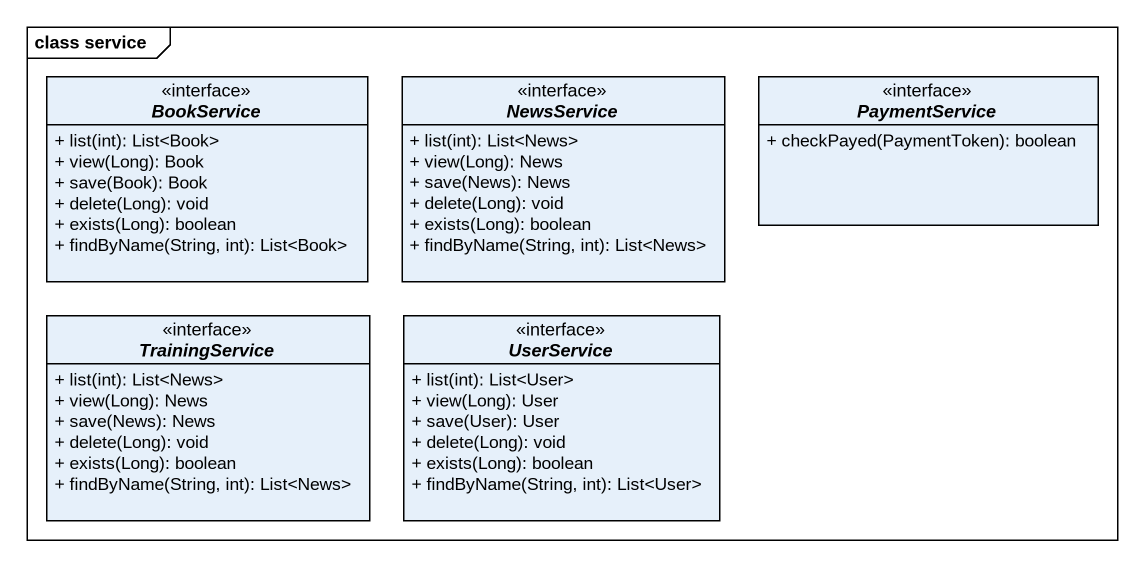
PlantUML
@startuml
mainframe class service
hide circle
hide empty members
skinparam classAttributeIconSize 0
interface BookService <<interface>> {
  + list(int): List<Book>
  + view(Long): Book
  + save(Book): Book
  + delete(Long): void
  + exists(Long): boolean
  + findByName(String, int): List<Book>
}
interface NewsService <<interface>> {
  + list(int): List<News>
  + view(Long): News
  + save(News): News
  + delete(Long): void
  + exists(Long): boolean
  + findByName(String, int): List<News>
}
interface PaymentService <<interface>> {
  + checkPayed(PaymentToken): boolean
}
interface TrainingService <<interface>> {
  + list(int): List<News>
  + view(Long): News
  + save(News): News
  + delete(Long): void
  + exists(Long): boolean
  + findByName(String, int): List<News>
}
interface UserService <<interface>> {
  + list(int): List<User>
  + view(Long): User
  + save(User): User
  + delete(Long): void
  + exists(Long): boolean
  + findByName(String, int): List<User>
}
@enduml
